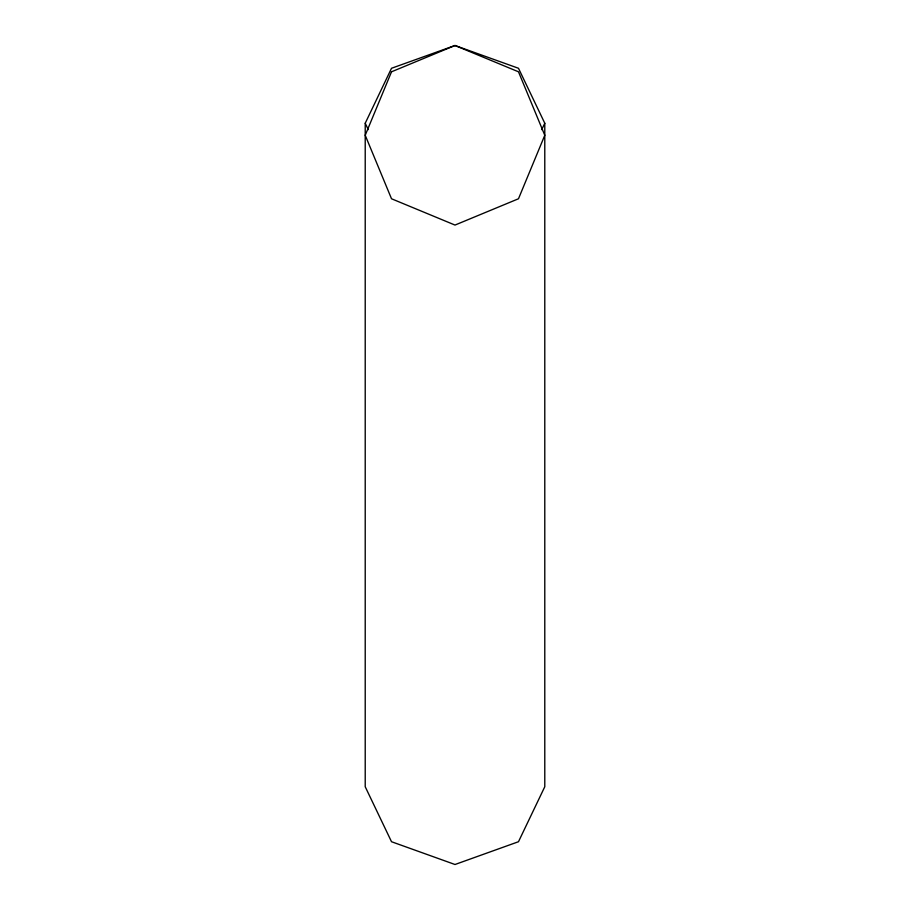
<?xml version="1.0" encoding="UTF-8"?>
<svg xmlns="http://www.w3.org/2000/svg" width="910" height="910" viewBox="0 0 910 910"><rect width="100%" height="100%" fill="white"/><g stroke="black" fill="none" stroke-linecap="round" stroke-linejoin="round"><path stroke-width="1.36" d="M365.217 123.248L391.516 68.273L455 45.5L518.484 68.273L544.783 123.248L544.783 786.752L518.484 841.727L455 864.5L391.516 841.727L365.217 786.752L365.217 123.248L368.277 129.641M541.723 129.641L544.783 123.248M391.516 71.799L365.217 135.283L391.516 198.767L455 225.066L518.484 198.767L544.783 135.283L518.484 71.799L455 45.5L391.516 71.799"/></g></svg>
